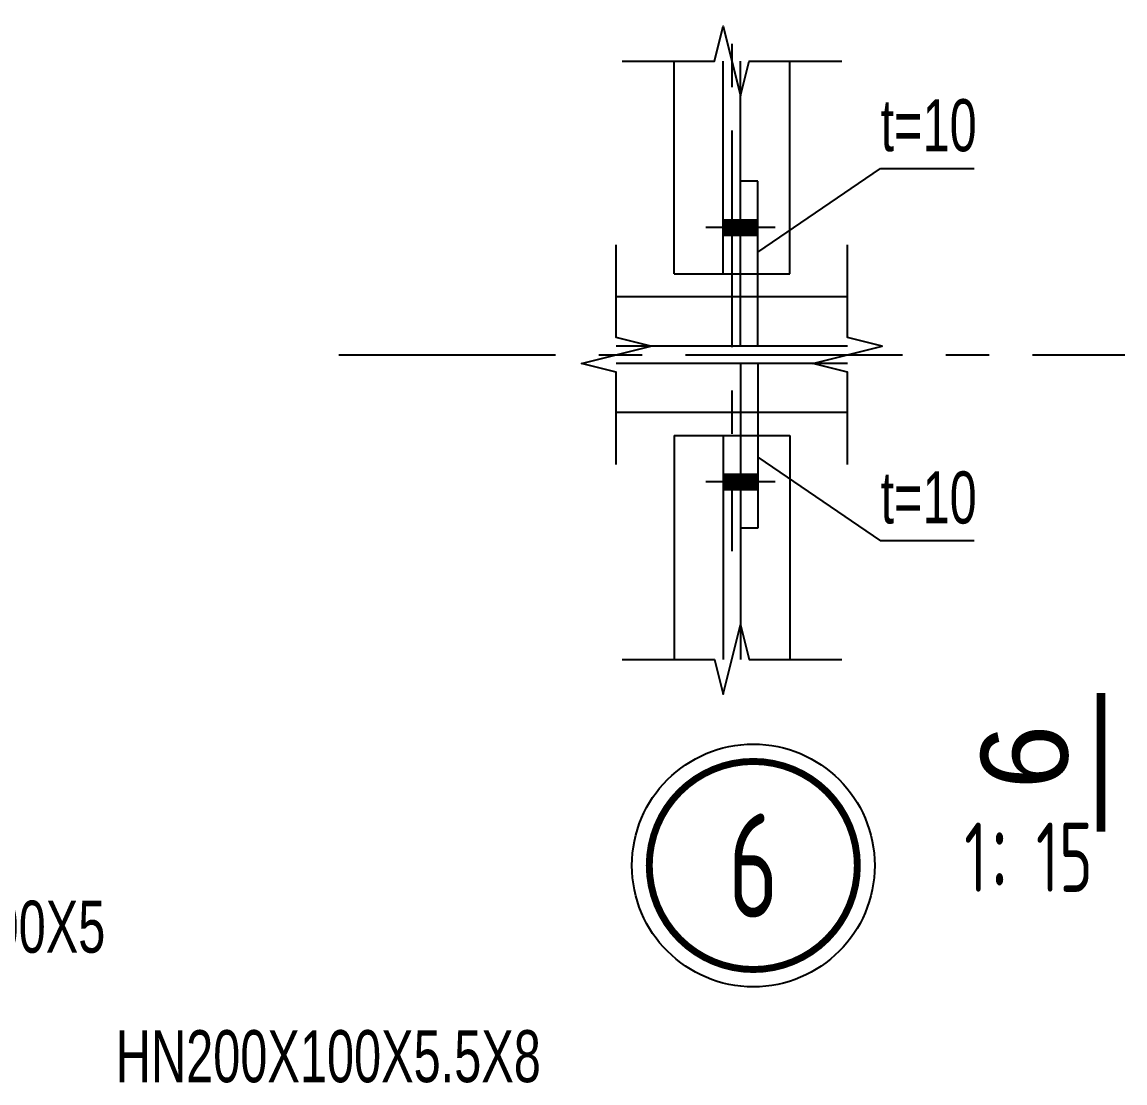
# Model space of a CAD drawing. Extents: x -803796 to -501762, y -1479216 to -846035.
# Drawn here: x -538766 to -529226, y -892533 to -883356 of the extents above; entities that cross this region are included whole.
import ezdxf
from ezdxf.enums import TextEntityAlignment as Align

# ---------------------------------------------------------------- set-up
doc = ezdxf.new("R2010")
doc.units = 0
doc.header["$LTSCALE"] = 1500
doc.linetypes.add('CENTER', pattern=[2, 1.25, -0.25, 0.25, -0.25])
doc.linetypes.add('DASHED', pattern=[19.05, 12.7, -6.35])
doc.layers.get('0').update_dxf_attribs({"linetype": 'CONTINUOUS'})
for name, color, linetype in [('AR-INT DECO', 140, 'CONTINUOUS'), ('AXIS', 253, 'CENTER'), ('NUM', 7, 'CONTINUOUS'), ('STXT_GB_TNDSH', 6, 'DASHED'), ('STXT_GEN_PDX', 7, 'CONTINUOUS'), ('STXT_LS_THIN', 8, 'CONTINUOUS'), ('STXT_XG_THIN', 2, 'CONTINUOUS'), ('STXT_XG_TNDSH', 6, 'DASHED'), ('TEXT', 7, 'CONTINUOUS'), ('THICK', 6, 'CONTINUOUS'), ('THIN', 7, 'CONTINUOUS')]:
    doc.layers.add(name, color=color, linetype=linetype)
doc.styles.add('TSSD_Label', font='tj03-romans1.shx', dxfattribs={"width": 0.7, "bigfont": 'hztxt.shx'})
doc.styles.add('TSSD_NORM', font='tssdeng.shx', dxfattribs={"width": 0.7, "bigfont": 'hztxt.shx'})
doc.styles.add('TSSD_Num', font='tssdeng.shx', dxfattribs={"width": 0.7, "bigfont": 'hztxt.shx'})

# ---------------------------------------------------------------- blocks, each defined once
blk = doc.blocks.new('ts_idx2')
at = {"color": 0, "linetype": 'ByBlock', "lineweight": -2, "const_width": 0.0333}
blk.add_lwpolyline([(-0.5, 0, 1), (0.5, 0, 1)], format="xyb", close=True, dxfattribs=at)
at = {"color": 0, "linetype": 'ByBlock', "lineweight": -2}
blk.add_circle((0, 0), 0.5833, dxfattribs=at)
at = {"color": 0, "linetype": 'ByBlock', "lineweight": -2, "style": 'TSSD_Num', "width": 0.7}
blk.add_attdef('A', text='', height=0.5, dxfattribs=at).set_placement((0, 0), align=Align.MIDDLE_CENTER)

msp = doc.modelspace()

# ---------------------------------------------------------------- linework, layer by layer
at = {"layer": 'AXIS'}
for p, q in [((-532625.8, -881293.1), (-532625.8, -887933.5)), ((-532250.8, -885133.5), (-532850.8, -885133.5)), ((-536025.8, -886233.5), (-529225.8, -886233.5)), ((-532250.8, -887333.5), (-532850.8, -887333.5))]:
    msp.add_line(p, q, dxfattribs=at)
at = {"layer": 'STXT_GB_TNDSH'}
for p, q in [((-532550.8, -886158.5), (-532550.8, -884733.5)), ((-532400.8, -884733.5), (-532550.8, -884733.5)), ((-532400.8, -886158.5), (-532400.8, -884733.5)), ((-532400.8, -886158.5), (-532550.8, -886158.5)), ((-532550.8, -886308.5), (-532550.8, -887733.5)), ((-532400.8, -886308.5), (-532550.8, -886308.5)), ((-532400.8, -886308.5), (-532400.8, -887733.5)), ((-532400.8, -887733.5), (-532550.8, -887733.5))]:
    msp.add_line(p, q, dxfattribs=at)
at = {"layer": 'STXT_GEN_PDX'}
for points in [[(-533575.8, -883693.1), (-532775.8, -883693.1), (-532700.8, -883393.1), (-532550.8, -883993.1), (-532475.8, -883693.1), (-531675.8, -883693.1)], [(-533625.8, -887183.5), (-533625.8, -886383.5), (-533925.8, -886308.5), (-533325.8, -886158.5), (-533625.8, -886083.5), (-533625.8, -885283.5)], [(-531625.8, -887183.5), (-531625.8, -886383.5), (-531925.8, -886308.5), (-531325.8, -886158.5), (-531625.8, -886083.5), (-531625.8, -885283.5)], [(-533575.8, -888869.8), (-532775.8, -888869.8), (-532700.8, -889169.8), (-532550.8, -888569.8), (-532475.8, -888869.8), (-531675.8, -888869.8)]]:
    msp.add_lwpolyline(points, dxfattribs=at)
at = {"layer": 'STXT_LS_THIN', "const_width": 150}
for points in [[(-532700.8, -885133.5), (-532400.8, -885133.5)], [(-532700.8, -887333.5), (-532400.8, -887333.5)]]:
    msp.add_lwpolyline(points, dxfattribs=at)
at = {"layer": 'STXT_XG_THIN'}
for p, q in [((-533125.8, -885533.5), (-533125.8, -883693.1)), ((-532125.8, -885533.5), (-532125.8, -883693.1)), ((-533125.8, -885533.5), (-532125.8, -885533.5)), ((-531625.8, -885733.5), (-533625.8, -885733.5)), ((-531625.8, -886733.5), (-533625.8, -886733.5)), ((-533125.8, -886933.5), (-533125.8, -888869.8)), ((-533125.8, -886933.5), (-532125.8, -886933.5)), ((-532125.8, -886933.5), (-532125.8, -888869.8))]:
    msp.add_line(p, q, dxfattribs=at)
at = {"layer": 'STXT_XG_TNDSH'}
for p, q in [((-532700.8, -885533.5), (-532700.8, -883693.1)), ((-532550.8, -885533.5), (-532550.8, -883693.1)), ((-531625.8, -886158.5), (-533625.8, -886158.5)), ((-531625.8, -886308.5), (-533625.8, -886308.5)), ((-532700.8, -886933.5), (-532700.8, -888869.8)), ((-532550.8, -886933.5), (-532550.8, -888869.8))]:
    msp.add_line(p, q, dxfattribs=at)
at = {"layer": 'TEXT'}
for p, q in [((-532400.8, -885346.2), (-531339.6, -884623.5)), ((-531339.6, -884623.5), (-530529.6, -884623.5)), ((-532400.8, -887120.8), (-531339.6, -887843.5)), ((-530529.6, -887843.5), (-531339.6, -887843.5))]:
    msp.add_line(p, q, dxfattribs=at)
at = {"layer": 'THICK', "const_width": 75}
msp.add_lwpolyline([(-529433.7, -889160.4), (-529433.7, -890360.4)], dxfattribs=at)

# ---------------------------------------------------------------- block references
at = {"layer": 'THIN'}
ref = msp.add_blockref('ts_idx2', (-532440.5, -890651.8), dxfattribs=dict(at, xscale=1800, yscale=1800, zscale=1800))
ref.add_attrib('1', '6', dxfattribs={"height": 900, "style": 'TSSD_Num', "width": 0.7}).set_placement((-532440.5, -890651.8), align=Align.MIDDLE_CENTER)

# ---------------------------------------------------------------- texts
at = {"layer": 'AR-INT DECO', "style": 'TSSD_Label', "width": 0.7}
msp.add_text('HN200X100X5.5X8', height=450, dxfattribs=at).set_placement((-537955, -892526.5))
at = {"layer": 'NUM', "style": 'TSSD_NORM', "width": 0.7}
msp.add_text(' 1：15', height=600, dxfattribs=at).set_placement((-530871.3, -891060.1), align=Align.BOTTOM_LEFT)
at = {"layer": 'TEXT', "style": 'TSSD_Label', "width": 0.7}
for s, p in [('t=10', (-531339.6, -884473.5)), ('t=10', (-531339.6, -887693.5)), ('口150X100X5', (-540562.6, -891406.3))]:
    msp.add_text(s, height=450, dxfattribs=at).set_placement(p)
at = {"layer": 'THICK', "style": 'TSSD_Label'}
msp.add_text('6', height=750, rotation=90, dxfattribs=at).set_placement((-529721.2, -889992.5))

doc.saveas('drawing.dxf')
